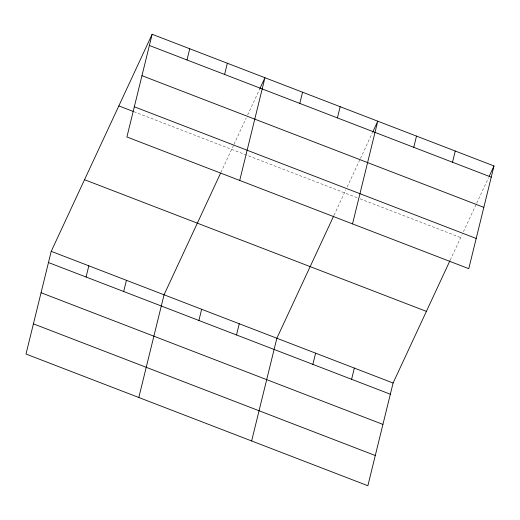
<?xml version="1.0" encoding="UTF-8"?>
<svg xmlns="http://www.w3.org/2000/svg" width="520" height="520" viewBox="0 0 520 520"><rect width="100%" height="100%" fill="white"/><g stroke="black" fill="none" stroke-linecap="round" stroke-linejoin="round"><path stroke-width="0.39" stroke-dasharray="2.6 1.95" d="M220.889 172.51L233.688 144.976M234.026 144.242L246.259 117.93M247.618 115.005L259.851 88.692M334.041 215.241L345.826 189.885M347.185 186.966L360.094 159.191M360.438 158.457L372.326 132.873M450.275 260.013L462.059 234.656M463.418 231.732L476.333 203.957M476.671 203.229L488.566 177.645M133.874 111.696L357.136 197.691M360.113 198.835L460.7 237.582"/><path stroke-width="0.78" d="M152.133 34.274L126.906 136.988L468.774 268.664L494 165.952L152.133 34.274L51.227 251.336L26 354.049L367.868 485.726L393.094 383.012L449.937 260.735M86.08 277.024L88.835 265.817M123.689 291.506L126.438 280.306M186.986 59.962L189.742 48.763M138.814 397.501L164.047 294.788L220.552 173.238M224.594 74.451L227.344 63.245M198.9 320.476L201.65 309.27M239.72 180.44L264.947 77.727L259.851 88.692M236.503 334.965L239.258 323.758M299.8 103.415L302.556 92.216M251.635 440.954L276.861 338.24L333.704 215.963M337.409 117.903L340.158 106.698M312.851 364.371L315.608 353.165M352.534 223.893L377.767 121.18L372.671 132.145M351.598 379.294L354.354 368.089M413.757 147.31L416.507 136.103M452.504 162.234L455.254 151.028M489.242 176.183L494 165.952M149.383 45.48L491.25 177.158M141.966 75.68L483.828 207.357M134.323 106.788L476.19 238.466M118.833 105.905L133.126 111.41M84.526 179.706L426.394 311.382M51.227 251.336L393.094 383.012M48.477 262.542L390.344 394.219M41.061 292.74L382.928 424.411M33.416 323.85L375.284 455.526"/></g></svg>
